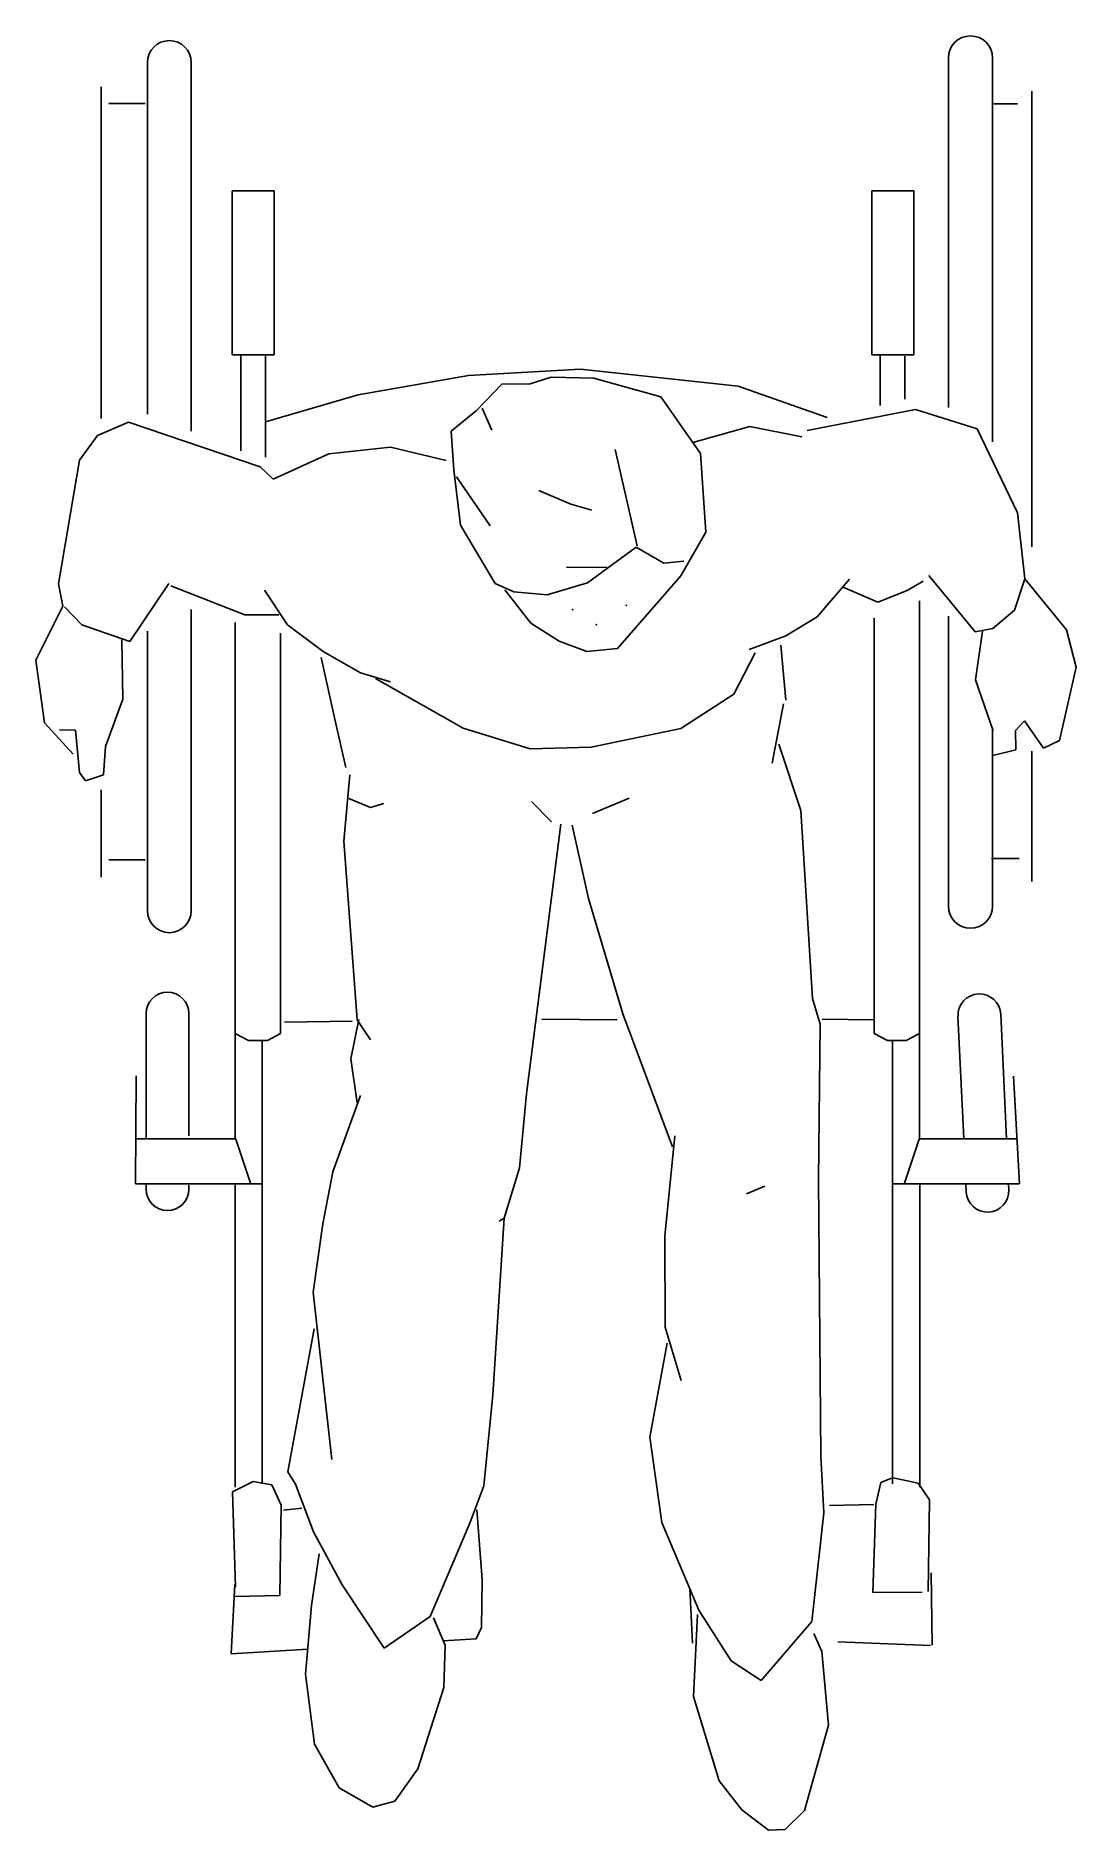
# Model space of a CAD drawing. Extents: x -0.36 to 0.33, y -0.01 to 1.18.
import ezdxf

# ---------------------------------------------------------------- set-up
doc = ezdxf.new("R2010")
doc.units = 0
doc.header["$LTSCALE"] = 0.5
doc.header["$MEASUREMENT"] = 0
doc.layers.get('0').update_dxf_attribs({"linetype": 'CONTINUOUS'})

msp = doc.modelspace()

# ---------------------------------------------------------------- linework, layer by layer
for p, q in [((-0.2821, 0.9277), (-0.2821, 1.1612)), ((-0.2529, 1.1612), (-0.2529, 0.9163)), ((0.2498, 0.932), (0.2498, 1.1643)), ((0.279, 1.1643), (0.279, 0.9092)), ((-0.3128, 0.9248), (-0.3128, 1.1451)), ((-0.3076, 1.134), (-0.2835, 1.134)), ((0.2957, 1.1338), (0.2798, 1.1338)), ((0.3052, 0.8395), (0.3052, 1.1423)), ((-0.2258, 1.0761), (-0.2258, 0.967)), ((-0.1978, 1.0761), (-0.2258, 1.0761)), ((-0.1978, 0.967), (-0.1978, 1.0761)), ((0.1988, 1.0761), (0.1988, 0.967)), ((0.2268, 1.0761), (0.1988, 1.0761)), ((0.2268, 0.967), (0.2268, 1.0761)), ((-0.2258, 0.967), (-0.1978, 0.967)), ((-0.2201, 0.9669), (-0.2201, 0.9034)), ((-0.2037, 0.9663), (-0.2037, 0.8992)), ((0.1988, 0.967), (0.2268, 0.967)), ((0.2045, 0.9669), (0.2045, 0.9334)), ((0.2209, 0.9663), (0.2209, 0.9377)), ((-0.1421, 0.9406), (-0.0689, 0.9534)), ((-0.0689, 0.9534), (0.0055, 0.9576)), ((0.0055, 0.9576), (0.1101, 0.9462)), ((-0.0467, 0.9476), (-0.0635, 0.9301)), ((-0.028, 0.9479), (-0.0467, 0.9476)), ((-0.014, 0.9522), (-0.028, 0.9479)), ((0.0144, 0.9515), (-0.014, 0.9522)), ((0.0588, 0.9392), (0.0144, 0.9515)), ((0.1101, 0.9462), (0.1693, 0.9255)), ((-0.2037, 0.9226), (-0.1421, 0.9406)), ((-0.0635, 0.9301), (-0.0803, 0.9164)), ((-0.0597, 0.9316), (-0.0534, 0.917)), ((0.0852, 0.9016), (0.0588, 0.9392)), ((0.228, 0.9307), (0.1559, 0.9168)), ((0.2689, 0.9179), (0.228, 0.9307)), ((-0.3153, 0.9135), (-0.2945, 0.9223)), ((-0.2945, 0.9223), (-0.2072, 0.8926)), ((0.118, 0.9195), (0.0801, 0.9088)), ((0.1524, 0.9127), (0.118, 0.9195)), ((0.2957, 0.8622), (0.2689, 0.9179)), ((-0.3272, 0.8971), (-0.3153, 0.9135)), ((-0.1615, 0.9013), (-0.1207, 0.9057)), ((-0.1207, 0.9057), (-0.0838, 0.8968)), ((-0.0803, 0.9164), (-0.0787, 0.8906)), ((-0.3411, 0.8149), (-0.3272, 0.8971)), ((-0.1986, 0.8844), (-0.1615, 0.9013)), ((0.043, 0.8402), (0.0285, 0.9041)), ((0.0888, 0.8492), (0.0852, 0.9016)), ((-0.2072, 0.8926), (-0.1986, 0.8844)), ((-0.0787, 0.8906), (-0.0741, 0.8539)), ((-0.0545, 0.8536), (-0.0769, 0.8861)), ((-0.0221, 0.8769), (-0.0009, 0.8678)), ((-0.0009, 0.8678), (0.0129, 0.8638)), ((0.3005, 0.8182), (0.2957, 0.8622)), ((-0.0741, 0.8539), (-0.0511, 0.8153)), ((0.072, 0.8202), (0.0888, 0.8492)), ((0.0101, 0.8156), (0.0425, 0.8394)), ((0.0425, 0.8394), (0.0608, 0.8287)), ((-0.0038, 0.8261), (0.023, 0.8259)), ((0.0608, 0.8287), (0.074, 0.83)), ((-0.3383, 0.8002), (-0.3411, 0.8149)), ((-0.2937, 0.7767), (-0.2678, 0.8152)), ((-0.2665, 0.8136), (-0.2173, 0.7944)), ((-0.2043, 0.8108), (-0.1891, 0.7877)), ((-0.0511, 0.8153), (-0.0388, 0.8096)), ((-0.0448, 0.8111), (-0.0275, 0.7888)), ((-0.0167, 0.8076), (0.0101, 0.8156)), ((0.0301, 0.7721), (0.072, 0.8202)), ((0.1625, 0.7931), (0.184, 0.8181)), ((0.1792, 0.813), (0.2029, 0.8027)), ((0.2029, 0.8027), (0.2223, 0.8105)), ((0.2223, 0.8105), (0.233, 0.8167)), ((0.2368, 0.8206), (0.2675, 0.783)), ((0.3005, 0.8182), (0.2936, 0.7974)), ((0.3282, 0.7845), (0.3005, 0.8182)), ((-0.3561, 0.7642), (-0.3383, 0.8002)), ((-0.337, 0.7996), (-0.3256, 0.7877)), ((-0.0388, 0.8096), (-0.0167, 0.8076)), ((0.2305, 0.4464), (0.2305, 0.8036)), ((-0.3256, 0.7877), (-0.2937, 0.7767)), ((-0.2529, 0.7979), (-0.2529, 0.5979)), ((-0.2237, 0.4464), (-0.2237, 0.7893)), ((-0.2173, 0.7944), (-0.1949, 0.7945)), ((-0.1891, 0.7877), (-0.1653, 0.77)), ((-0.0275, 0.7888), (-0.0086, 0.777)), ((0.1418, 0.7804), (0.1625, 0.7931)), ((0.2004, 0.7922), (0.2004, 0.5163)), ((0.2498, 0.6009), (0.2498, 0.7936)), ((0.2936, 0.7974), (0.2793, 0.7853)), ((-0.299, 0.7777), (-0.2984, 0.7383)), ((-0.2821, 0.5979), (-0.2821, 0.7836)), ((-0.1936, 0.7822), (-0.1936, 0.5163)), ((-0.0086, 0.777), (0.0097, 0.7701)), ((0.1175, 0.7714), (0.1418, 0.7804)), ((0.2793, 0.7853), (0.2675, 0.783)), ((0.2724, 0.7836), (0.2677, 0.7513)), ((0.3345, 0.7597), (0.3282, 0.7845)), ((-0.3503, 0.7226), (-0.3561, 0.7642)), ((-0.1568, 0.7212), (-0.1666, 0.7661)), ((-0.1653, 0.77), (-0.1405, 0.7559)), ((0.0097, 0.7701), (0.0301, 0.7721)), ((0.1073, 0.7418), (0.1214, 0.7691)), ((0.1384, 0.7743), (0.1417, 0.7377)), ((-0.1405, 0.7559), (-0.1207, 0.75)), ((-0.1306, 0.7522), (-0.0724, 0.7192)), ((0.2677, 0.7513), (0.2794, 0.7173)), ((0.3236, 0.7109), (0.3345, 0.7597)), ((0.0721, 0.719), (0.1073, 0.7418)), ((-0.2984, 0.7383), (-0.3099, 0.7069)), ((0.1403, 0.7352), (0.1328, 0.6958)), ((-0.3314, 0.7019), (-0.3503, 0.7226)), ((-0.3299, 0.7178), (-0.3405, 0.7181)), ((-0.3271, 0.6897), (-0.3299, 0.7178)), ((-0.1503, 0.693), (-0.1568, 0.7212)), ((-0.0724, 0.7192), (-0.028, 0.7055)), ((0.0125, 0.7064), (0.0721, 0.719)), ((0.279, 0.7183), (0.279, 0.6009)), ((0.2943, 0.7175), (0.3002, 0.7241)), ((0.2945, 0.7047), (0.2943, 0.7175)), ((0.3002, 0.7241), (0.3128, 0.7058)), ((-0.3099, 0.7069), (-0.3113, 0.6882)), ((-0.028, 0.7055), (0.0125, 0.7064)), ((0.1371, 0.7085), (0.1517, 0.6644)), ((0.2792, 0.7009), (0.2945, 0.7047)), ((0.3052, 0.6173), (0.3052, 0.7038)), ((0.3128, 0.7058), (0.3236, 0.7109)), ((-0.3271, 0.6897), (-0.3231, 0.6841)), ((-0.3113, 0.6882), (-0.3231, 0.6841)), ((-0.1516, 0.644), (-0.1477, 0.6882)), ((-0.3128, 0.6202), (-0.3128, 0.6781)), ((-0.1484, 0.6724), (-0.134, 0.6665)), ((-0.134, 0.6665), (-0.1252, 0.6691)), ((-0.0137, 0.6569), (-0.027, 0.6705)), ((0.0378, 0.6727), (0.0135, 0.6624)), ((0.1517, 0.6644), (0.1594, 0.5396)), ((-0.1427, 0.5255), (-0.1516, 0.644)), ((-0.0076, 0.6553), (-0.0303, 0.4762)), ((0.0109, 0.606), (0, 0.6547)), ((-0.3076, 0.6317), (-0.2835, 0.6317)), ((0.2783, 0.6326), (0.2968, 0.6326)), ((0.0336, 0.5295), (0.0109, 0.606)), ((0.1594, 0.5396), (0.1647, 0.5226)), ((-0.2829, 0.4464), (-0.2829, 0.5296)), ((-0.2545, 0.5296), (-0.2545, 0.4483)), ((-0.1911, 0.5238), (-0.1462, 0.5245)), ((-0.147, 0.4995), (-0.1416, 0.5256)), ((-0.134, 0.5121), (-0.1427, 0.5255)), ((-0.0202, 0.5258), (0.0299, 0.5255)), ((0.0665, 0.441), (0.0336, 0.5295)), ((0.166, 0.5259), (0.2005, 0.5255)), ((0.2561, 0.5278), (0.2599, 0.4466)), ((0.2883, 0.4464), (0.2845, 0.5291)), ((-0.2149, 0.5116), (-0.2237, 0.5163)), ((-0.1936, 0.5163), (-0.2024, 0.5116)), ((0.1647, 0.5226), (0.1635, 0.4193)), ((0.2004, 0.5163), (0.2092, 0.5116)), ((0.2217, 0.5116), (0.2305, 0.5163)), ((-0.2024, 0.5116), (-0.2149, 0.5116)), ((-0.2058, 0.5111), (-0.2058, 0.2172)), ((0.2092, 0.5116), (0.2217, 0.5116)), ((0.2126, 0.5111), (0.2126, 0.2172)), ((-0.1428, 0.4702), (-0.147, 0.4995)), ((-0.29, 0.4165), (-0.2895, 0.4882)), ((0.2969, 0.4165), (0.293, 0.4881)), ((-0.159, 0.4244), (-0.1405, 0.4752)), ((-0.0303, 0.4762), (-0.0351, 0.4271)), ((-0.2237, 0.4464), (-0.2898, 0.4464)), ((-0.2234, 0.4462), (-0.2137, 0.417)), ((0.0614, 0.3817), (0.0682, 0.4484)), ((0.2303, 0.4462), (0.2205, 0.417)), ((0.2305, 0.4464), (0.2952, 0.4464)), ((-0.1655, 0.3899), (-0.159, 0.4244)), ((-0.0351, 0.4271), (-0.0451, 0.3937)), ((0.1635, 0.4193), (0.1651, 0.2356)), ((-0.2055, 0.4165), (-0.29, 0.4165)), ((-0.2829, 0.4129), (-0.2829, 0.4168)), ((-0.2545, 0.4155), (-0.2545, 0.4129)), ((-0.2239, 0.215), (-0.2239, 0.4165)), ((0.1279, 0.415), (0.1157, 0.4099)), ((0.2123, 0.4165), (0.2968, 0.4165)), ((0.2307, 0.215), (0.2307, 0.4165)), ((0.2613, 0.4165), (0.2616, 0.4113)), ((0.2899, 0.4126), (0.2897, 0.4165)), ((-0.0451, 0.3937), (-0.0528, 0.2763)), ((-0.0451, 0.3937), (-0.0486, 0.3918)), ((-0.1719, 0.3446), (-0.1655, 0.3899)), ((0.0616, 0.3214), (0.0614, 0.3817)), ((-0.1596, 0.2333), (-0.1719, 0.3446)), ((-0.1888, 0.2253), (-0.1713, 0.3202)), ((0.0515, 0.2483), (0.063, 0.3107)), ((0.0724, 0.2858), (0.0616, 0.3214)), ((-0.0528, 0.2763), (-0.0588, 0.2159)), ((0.0594, 0.1916), (0.0515, 0.2483)), ((0.1651, 0.2356), (0.167, 0.1979)), ((-0.2118, 0.2188), (-0.2256, 0.212)), ((-0.1995, 0.2166), (-0.2118, 0.2188)), ((-0.1932, 0.2031), (-0.1995, 0.2166)), ((-0.1837, 0.217), (-0.1888, 0.2253)), ((-0.1718, 0.1854), (-0.1837, 0.217)), ((-0.0588, 0.2159), (-0.068, 0.1912)), ((0.2049, 0.2182), (0.2015, 0.2037)), ((0.212, 0.2209), (0.2049, 0.2182)), ((0.2297, 0.2176), (0.213, 0.2212)), ((0.2371, 0.2066), (0.2297, 0.2176)), ((-0.2256, 0.212), (-0.2235, 0.1488)), ((-0.1942, 0.143), (-0.1932, 0.2031)), ((0.2002, 0.2036), (0.1708, 0.2029)), ((0.1996, 0.1451), (0.2015, 0.2037)), ((0.2363, 0.1458), (0.2371, 0.2066)), ((-0.1795, 0.201), (-0.1917, 0.1997)), ((-0.068, 0.1912), (-0.0944, 0.1291)), ((-0.0598, 0.1536), (-0.0633, 0.2)), ((0.0841, 0.1334), (0.0594, 0.1916)), ((0.167, 0.1979), (0.159, 0.1259)), ((-0.1528, 0.1501), (-0.1718, 0.1854)), ((-0.1732, 0.1364), (-0.168, 0.1708)), ((0.239, 0.11), (0.2383, 0.1581)), ((-0.2241, 0.1504), (-0.2264, 0.1044)), ((-0.1942, 0.143), (-0.2243, 0.1425)), ((-0.1249, 0.1081), (-0.1528, 0.1501)), ((-0.0603, 0.1219), (-0.0598, 0.1536)), ((0.0798, 0.1115), (0.078, 0.1479)), ((0.1996, 0.1451), (0.2324, 0.1453)), ((-0.1771, 0.0908), (-0.1732, 0.1364)), ((0.1055, 0.0996), (0.0841, 0.1334)), ((-0.0944, 0.1291), (-0.1249, 0.1081)), ((-0.0922, 0.1283), (-0.0844, 0.11)), ((-0.0638, 0.1143), (-0.0603, 0.1219)), ((0.0805, 0.0759), (0.0832, 0.1304)), ((0.159, 0.1259), (0.1254, 0.0867)), ((-0.2264, 0.1044), (-0.1756, 0.1075)), ((-0.0857, 0.113), (-0.0638, 0.1143)), ((-0.0844, 0.11), (-0.0852, 0.082)), ((0.1604, 0.1179), (0.1656, 0.1058)), ((0.2379, 0.1099), (0.1763, 0.1123)), ((0.1254, 0.0867), (0.1055, 0.0996)), ((0.1656, 0.1058), (0.1702, 0.0569)), ((-0.1711, 0.0444), (-0.1771, 0.0908)), ((-0.0852, 0.082), (-0.1025, 0.0279)), ((0.0975, 0.0199), (0.0805, 0.0759)), ((0.1702, 0.0569), (0.1543, 0.0002)), ((-0.1547, 0.0154), (-0.1711, 0.0444)), ((-0.1025, 0.0279), (-0.1178, 0.0064)), ((-0.1324, 0.0026), (-0.1547, 0.0154)), ((0.1126, 0.0007), (0.0975, 0.0199)), ((-0.1178, 0.0064), (-0.1324, 0.0026)), ((0.1302, -0.0127), (0.1126, 0.0007)), ((0.1543, 0.0002), (0.1413, -0.0123)), ((0.1413, -0.0123), (0.1302, -0.0127))]:
    msp.add_line(p, q)
for centre, radius, start, end in [((-0.2675, 1.1612), 0.0146, 0, 180), ((0.2644, 1.1643), 0.0146, 0, 180), ((-0.2675, 0.5979), 0.0146, 180, 0), ((0.2644, 0.6009), 0.0146, 180, 0), ((-0.2687, 0.5296), 0.0142, 0, 180), ((0.2703, 0.5284), 0.0142, 2.6629, 182.6629), ((-0.2687, 0.4129), 0.0142, 180, 0), ((0.2757, 0.4119), 0.0142, 182.6629, 2.6629)]:
    msp.add_arc(centre, radius, start, end)
for p in [(0.036, 0.8008), (0.0003, 0.7979), (0.016, 0.7879)]:
    msp.add_point(p)

doc.saveas('drawing.dxf')
